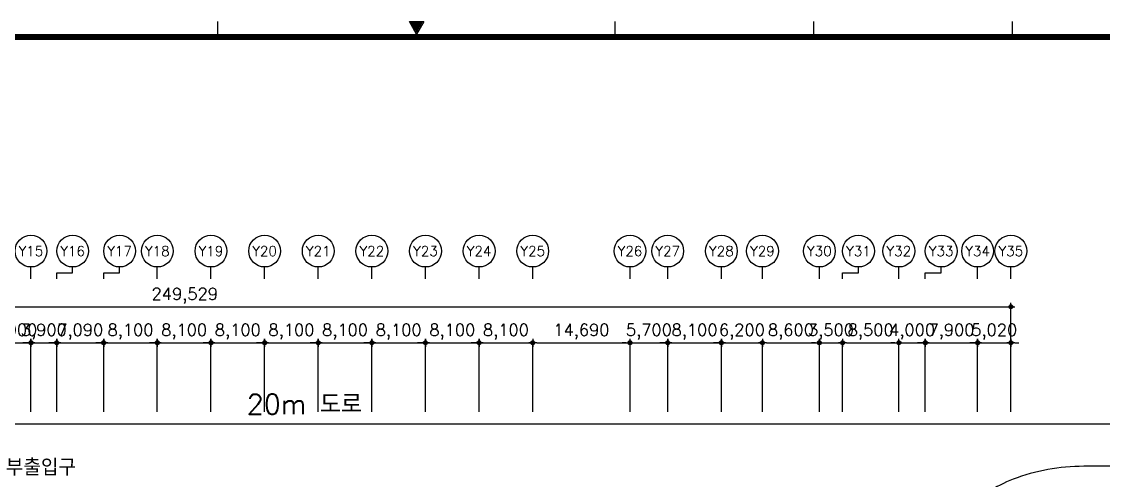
# Model space of a CAD drawing. Header units: millimetres. Extents: x 116443 to 620443, y -399357 to -63957.
# Drawn here: x 288701 to 452074, y -144448 to -75135 of the extents above; entities that cross this region are included whole.
import ezdxf
from ezdxf.enums import TextEntityAlignment as Align

# ---------------------------------------------------------------- set-up
doc = ezdxf.new("R2010")
doc.units = ezdxf.units.MM
doc.header["$LTSCALE"] = 600
for name, color, linetype in [('DIM', 7, 'Continuous'), ('FORM', 7, 'Continuous'), ('z', 8, 'Continuous')]:
    doc.layers.add(name, color=color, linetype=linetype)
doc.styles.add('GHS', font='romans.shx', dxfattribs={"bigfont": 'ghs.shx'})
doc.dimstyles.new('외부치수', dxfattribs={"dimscale": 150, "dimtxt": 3, "dimasz": 1, "dimexe": 0.18, "dimexo": 3, "dimgap": 1, "dimtad": 1, "dimdec": 0, "dimzin": 0, "dimdsep": 46, "dimlunit": 6, "dimtxsty": 'GHS', "dimblk": 'Z_DOT', "dimcen": 0.09, "dimclrd": 7, "dimclre": 7, "dimclrt": 3, "dimadec": 0, "dimazin": 0, "dimtfac": 1, "dimtdec": 0, "dimtix": 1, "dimtmove": 2, "dimatfit": 0, "dimfxl": 1, "dimtolj": 1, "dimtzin": 0, "dimarcsym": 0})

# ---------------------------------------------------------------- blocks, each defined once
blk = doc.blocks.new('form1-2')
at = {"layer": 'FORM'}
for p, q in [((336.5, 536.5), (336.5, 540.37)), ((436.5, 536.5), (436.5, 540.37)), ((486.5, 536.5), (486.5, 540.37)), ((536.5, 536.5), (536.5, 540.37))]:
    blk.add_line(p, q, dxfattribs=at)
at = {"layer": 'FORM', "color": 8}
blk.add_lwpolyline([(384.7, 540.37), (388.3, 540.37), (386.5, 537.25)], close=True, dxfattribs=at)
at = {"layer": 'FORM', "color": 7, "const_width": 1.5}
blk.add_lwpolyline([(44, 10), (816, 10), (816, 536.5), (44, 536.5)], close=True, dxfattribs=at)
at = {"layer": 'FORM'}
blk.add_solid([(386.5, 537.54), (384.94, 540.27), (388.06, 540.27)], dxfattribs=at)
blk = doc.blocks.new('Z_DOT')
at = {"layer": 'DIM', "color": 0}
for p, q in [((-1, 0), (1, 0)), ((0, -1), (0, 1))]:
    blk.add_line(p, q, dxfattribs=at)
for radius in [0.5, 0.25]:
    blk.add_circle((0, 0), radius, dxfattribs=at)
blk = doc.blocks.new('*D92')
at = {"layer": 'Defpoints', "color": 0, "transparency": 16777216}
for p in [(290105, -123653), (285105, -135892), (290105, -135892)]:
    blk.add_point(p, dxfattribs=at)
at = {"layer": 'z', "color": 7, "lineweight": -2}
for p, q in [((284505, -123653), (283905, -123653)), ((285105, -134092), (285105, -123545)), ((285105, -123653), (290105, -123653)), ((290105, -134092), (290105, -123545)), ((290705, -123653), (291305, -123653))]:
    blk.add_line(p, q, dxfattribs=at)
at = {"layer": 'z', "color": 7, "lineweight": -2, "xscale": 600, "yscale": 600, "zscale": 600}
blk.add_blockref('Z_DOT', (285105, -123653), dxfattribs=at)
at = {"layer": 'z', "color": 7, "lineweight": -2, "xscale": 600, "yscale": 600, "zscale": 600, "rotation": 180}
blk.add_blockref('Z_DOT', (290105, -123653), dxfattribs=at)
at = {"layer": 'z', "color": 3, "insert": (287605, -121982), "char_height": 1800, "attachment_point": 5, "style": 'GHS'}
blk.add_mtext('\\A1;5,000', dxfattribs=at)
blk = doc.blocks.new('*D93')
at = {"layer": 'Defpoints', "color": 0, "transparency": 16777216}
for p in [(309195, -123653), (301095, -135892), (309195, -135892)]:
    blk.add_point(p, dxfattribs=at)
at = {"layer": 'z', "color": 7, "lineweight": -2}
for p, q in [((300495, -123653), (299895, -123653)), ((301095, -134092), (301095, -123545)), ((301095, -123653), (309195, -123653)), ((309195, -134092), (309195, -123545)), ((309795, -123653), (310395, -123653))]:
    blk.add_line(p, q, dxfattribs=at)
at = {"layer": 'z', "color": 7, "lineweight": -2, "xscale": 600, "yscale": 600, "zscale": 600}
blk.add_blockref('Z_DOT', (301095, -123653), dxfattribs=at)
at = {"layer": 'z', "color": 7, "lineweight": -2, "xscale": 600, "yscale": 600, "zscale": 600, "rotation": 180}
blk.add_blockref('Z_DOT', (309195, -123653), dxfattribs=at)
at = {"layer": 'z', "color": 3, "insert": (305145, -121982), "char_height": 1800, "attachment_point": 5, "style": 'GHS'}
blk.add_mtext('\\A1;8,100', dxfattribs=at)
blk = doc.blocks.new('*D94')
at = {"layer": 'Defpoints', "color": 0, "transparency": 16777216}
for p in [(317295, -123653), (309195, -135892), (317295, -135892)]:
    blk.add_point(p, dxfattribs=at)
at = {"layer": 'z', "color": 7, "lineweight": -2}
for p, q in [((308595, -123653), (307995, -123653)), ((309195, -134092), (309195, -123545)), ((309195, -123653), (317295, -123653)), ((317295, -134092), (317295, -123545)), ((317895, -123653), (318495, -123653))]:
    blk.add_line(p, q, dxfattribs=at)
at = {"layer": 'z', "color": 7, "lineweight": -2, "xscale": 600, "yscale": 600, "zscale": 600}
blk.add_blockref('Z_DOT', (309195, -123653), dxfattribs=at)
at = {"layer": 'z', "color": 7, "lineweight": -2, "xscale": 600, "yscale": 600, "zscale": 600, "rotation": 180}
blk.add_blockref('Z_DOT', (317295, -123653), dxfattribs=at)
at = {"layer": 'z', "color": 3, "insert": (313245, -121982), "char_height": 1800, "attachment_point": 5, "style": 'GHS'}
blk.add_mtext('\\A1;8,100', dxfattribs=at)
blk = doc.blocks.new('*D95')
at = {"layer": 'Defpoints', "color": 0, "transparency": 16777216}
for p in [(325395, -123653), (317295, -135892), (325395, -135892)]:
    blk.add_point(p, dxfattribs=at)
at = {"layer": 'z', "color": 7, "lineweight": -2}
for p, q in [((316695, -123653), (316095, -123653)), ((317295, -134092), (317295, -123545)), ((317295, -123653), (325395, -123653)), ((325395, -134092), (325395, -123545)), ((325995, -123653), (326595, -123653))]:
    blk.add_line(p, q, dxfattribs=at)
at = {"layer": 'z', "color": 7, "lineweight": -2, "xscale": 600, "yscale": 600, "zscale": 600}
blk.add_blockref('Z_DOT', (317295, -123653), dxfattribs=at)
at = {"layer": 'z', "color": 7, "lineweight": -2, "xscale": 600, "yscale": 600, "zscale": 600, "rotation": 180}
blk.add_blockref('Z_DOT', (325395, -123653), dxfattribs=at)
at = {"layer": 'z', "color": 3, "insert": (321345, -121982), "char_height": 1800, "attachment_point": 5, "style": 'GHS'}
blk.add_mtext('\\A1;8,100', dxfattribs=at)
blk = doc.blocks.new('*D96')
at = {"layer": 'Defpoints', "color": 0, "transparency": 16777216}
for p in [(333495, -123653), (325395, -135892), (333495, -135892)]:
    blk.add_point(p, dxfattribs=at)
at = {"layer": 'z', "color": 7, "lineweight": -2}
for p, q in [((324795, -123653), (324195, -123653)), ((325395, -134092), (325395, -123545)), ((325395, -123653), (333495, -123653)), ((333495, -134092), (333495, -123545)), ((334095, -123653), (334695, -123653))]:
    blk.add_line(p, q, dxfattribs=at)
at = {"layer": 'z', "color": 7, "lineweight": -2, "xscale": 600, "yscale": 600, "zscale": 600}
blk.add_blockref('Z_DOT', (325395, -123653), dxfattribs=at)
at = {"layer": 'z', "color": 7, "lineweight": -2, "xscale": 600, "yscale": 600, "zscale": 600, "rotation": 180}
blk.add_blockref('Z_DOT', (333495, -123653), dxfattribs=at)
at = {"layer": 'z', "color": 3, "insert": (329445, -121982), "char_height": 1800, "attachment_point": 5, "style": 'GHS'}
blk.add_mtext('\\A1;8,100', dxfattribs=at)
blk = doc.blocks.new('*D97')
at = {"layer": 'Defpoints', "color": 0, "transparency": 16777216}
for p in [(341595, -123653), (333495, -135892), (341595, -135892)]:
    blk.add_point(p, dxfattribs=at)
at = {"layer": 'z', "color": 7, "lineweight": -2}
for p, q in [((332895, -123653), (332295, -123653)), ((333495, -134092), (333495, -123545)), ((333495, -123653), (341595, -123653)), ((341595, -134092), (341595, -123545)), ((342195, -123653), (342795, -123653))]:
    blk.add_line(p, q, dxfattribs=at)
at = {"layer": 'z', "color": 7, "lineweight": -2, "xscale": 600, "yscale": 600, "zscale": 600}
blk.add_blockref('Z_DOT', (333495, -123653), dxfattribs=at)
at = {"layer": 'z', "color": 7, "lineweight": -2, "xscale": 600, "yscale": 600, "zscale": 600, "rotation": 180}
blk.add_blockref('Z_DOT', (341595, -123653), dxfattribs=at)
at = {"layer": 'z', "color": 3, "insert": (337545, -121982), "char_height": 1800, "attachment_point": 5, "style": 'GHS'}
blk.add_mtext('\\A1;8,100', dxfattribs=at)
blk = doc.blocks.new('*D98')
at = {"layer": 'Defpoints', "color": 0, "transparency": 16777216}
for p in [(349695, -123653), (341595, -135892), (349695, -135892)]:
    blk.add_point(p, dxfattribs=at)
at = {"layer": 'z', "color": 7, "lineweight": -2}
for p, q in [((340995, -123653), (340395, -123653)), ((341595, -134092), (341595, -123545)), ((341595, -123653), (349695, -123653)), ((349695, -134092), (349695, -123545)), ((350295, -123653), (350895, -123653))]:
    blk.add_line(p, q, dxfattribs=at)
at = {"layer": 'z', "color": 7, "lineweight": -2, "xscale": 600, "yscale": 600, "zscale": 600}
blk.add_blockref('Z_DOT', (341595, -123653), dxfattribs=at)
at = {"layer": 'z', "color": 7, "lineweight": -2, "xscale": 600, "yscale": 600, "zscale": 600, "rotation": 180}
blk.add_blockref('Z_DOT', (349695, -123653), dxfattribs=at)
at = {"layer": 'z', "color": 3, "insert": (345645, -121982), "char_height": 1800, "attachment_point": 5, "style": 'GHS'}
blk.add_mtext('\\A1;8,100', dxfattribs=at)
blk = doc.blocks.new('*D99')
at = {"layer": 'Defpoints', "color": 0, "transparency": 16777216}
for p in [(357795, -123653), (349695, -135892), (357795, -135892)]:
    blk.add_point(p, dxfattribs=at)
at = {"layer": 'z', "color": 7, "lineweight": -2}
for p, q in [((349095, -123653), (348495, -123653)), ((349695, -134092), (349695, -123545)), ((349695, -123653), (357795, -123653)), ((357795, -134092), (357795, -123545)), ((358395, -123653), (358995, -123653))]:
    blk.add_line(p, q, dxfattribs=at)
at = {"layer": 'z', "color": 7, "lineweight": -2, "xscale": 600, "yscale": 600, "zscale": 600}
blk.add_blockref('Z_DOT', (349695, -123653), dxfattribs=at)
at = {"layer": 'z', "color": 7, "lineweight": -2, "xscale": 600, "yscale": 600, "zscale": 600, "rotation": 180}
blk.add_blockref('Z_DOT', (357795, -123653), dxfattribs=at)
at = {"layer": 'z', "color": 3, "insert": (353745, -121982), "char_height": 1800, "attachment_point": 5, "style": 'GHS'}
blk.add_mtext('\\A1;8,100', dxfattribs=at)
blk = doc.blocks.new('*D100')
at = {"layer": 'Defpoints', "color": 0, "transparency": 16777216}
for p in [(365895, -123653), (357795, -135892), (365895, -135892)]:
    blk.add_point(p, dxfattribs=at)
at = {"layer": 'z', "color": 7, "lineweight": -2}
for p, q in [((357195, -123653), (356595, -123653)), ((357795, -134092), (357795, -123545)), ((357795, -123653), (365895, -123653)), ((365895, -134092), (365895, -123545)), ((366495, -123653), (367095, -123653))]:
    blk.add_line(p, q, dxfattribs=at)
at = {"layer": 'z', "color": 7, "lineweight": -2, "xscale": 600, "yscale": 600, "zscale": 600}
blk.add_blockref('Z_DOT', (357795, -123653), dxfattribs=at)
at = {"layer": 'z', "color": 7, "lineweight": -2, "xscale": 600, "yscale": 600, "zscale": 600, "rotation": 180}
blk.add_blockref('Z_DOT', (365895, -123653), dxfattribs=at)
at = {"layer": 'z', "color": 3, "insert": (361845, -121982), "char_height": 1800, "attachment_point": 5, "style": 'GHS'}
blk.add_mtext('\\A1;8,100', dxfattribs=at)
blk = doc.blocks.new('*D101')
at = {"layer": 'Defpoints', "color": 0, "transparency": 16777216}
for p in [(380585, -123653), (365895, -135892), (380585, -135892)]:
    blk.add_point(p, dxfattribs=at)
at = {"layer": 'z', "color": 7, "lineweight": -2}
for p, q in [((365895, -134092), (365895, -123545)), ((366495, -123653), (379985, -123653)), ((380585, -134092), (380585, -123545))]:
    blk.add_line(p, q, dxfattribs=at)
at = {"layer": 'z', "color": 7, "lineweight": -2, "xscale": 600, "yscale": 600, "zscale": 600, "rotation": 180}
blk.add_blockref('Z_DOT', (365895, -123653), dxfattribs=at)
at = {"layer": 'z', "color": 7, "lineweight": -2, "xscale": 600, "yscale": 600, "zscale": 600}
blk.add_blockref('Z_DOT', (380585, -123653), dxfattribs=at)
at = {"layer": 'z', "color": 3, "insert": (373240, -121982), "char_height": 1800, "attachment_point": 5, "style": 'GHS'}
blk.add_mtext('\\A1;14,690', dxfattribs=at)
blk = doc.blocks.new('*D102')
at = {"layer": 'Defpoints', "color": 0, "transparency": 16777216}
for p in [(386285, -123653), (380585, -135892), (386285, -135892)]:
    blk.add_point(p, dxfattribs=at)
at = {"layer": 'z', "color": 7, "lineweight": -2}
for p, q in [((379985, -123653), (379385, -123653)), ((380585, -134092), (380585, -123545)), ((380585, -123653), (386285, -123653)), ((386285, -134092), (386285, -123545)), ((386885, -123653), (387485, -123653))]:
    blk.add_line(p, q, dxfattribs=at)
at = {"layer": 'z', "color": 7, "lineweight": -2, "xscale": 600, "yscale": 600, "zscale": 600}
blk.add_blockref('Z_DOT', (380585, -123653), dxfattribs=at)
at = {"layer": 'z', "color": 7, "lineweight": -2, "xscale": 600, "yscale": 600, "zscale": 600, "rotation": 180}
blk.add_blockref('Z_DOT', (386285, -123653), dxfattribs=at)
at = {"layer": 'z', "color": 3, "insert": (383435, -121982), "char_height": 1800, "attachment_point": 5, "style": 'GHS'}
blk.add_mtext('\\A1;5,700', dxfattribs=at)
blk = doc.blocks.new('*D103')
at = {"layer": 'Defpoints', "color": 0, "transparency": 16777216}
for p in [(394385, -123653), (386285, -135892), (394385, -135892)]:
    blk.add_point(p, dxfattribs=at)
at = {"layer": 'z', "color": 7, "lineweight": -2}
for p, q in [((385685, -123653), (385085, -123653)), ((386285, -134092), (386285, -123545)), ((386285, -123653), (394385, -123653)), ((394385, -134092), (394385, -123545)), ((394985, -123653), (395585, -123653))]:
    blk.add_line(p, q, dxfattribs=at)
at = {"layer": 'z', "color": 7, "lineweight": -2, "xscale": 600, "yscale": 600, "zscale": 600}
blk.add_blockref('Z_DOT', (386285, -123653), dxfattribs=at)
at = {"layer": 'z', "color": 7, "lineweight": -2, "xscale": 600, "yscale": 600, "zscale": 600, "rotation": 180}
blk.add_blockref('Z_DOT', (394385, -123653), dxfattribs=at)
at = {"layer": 'z', "color": 3, "insert": (390335, -121982), "char_height": 1800, "attachment_point": 5, "style": 'GHS'}
blk.add_mtext('\\A1;8,100', dxfattribs=at)
blk = doc.blocks.new('*D104')
at = {"layer": 'Defpoints', "color": 0, "transparency": 16777216}
for p in [(400585, -123653), (394385, -135892), (400585, -135892)]:
    blk.add_point(p, dxfattribs=at)
at = {"layer": 'z', "color": 7, "lineweight": -2}
for p, q in [((393785, -123653), (393185, -123653)), ((394385, -134092), (394385, -123545)), ((394385, -123653), (400585, -123653)), ((400585, -134092), (400585, -123545)), ((401185, -123653), (401785, -123653))]:
    blk.add_line(p, q, dxfattribs=at)
at = {"layer": 'z', "color": 7, "lineweight": -2, "xscale": 600, "yscale": 600, "zscale": 600}
blk.add_blockref('Z_DOT', (394385, -123653), dxfattribs=at)
at = {"layer": 'z', "color": 7, "lineweight": -2, "xscale": 600, "yscale": 600, "zscale": 600, "rotation": 180}
blk.add_blockref('Z_DOT', (400585, -123653), dxfattribs=at)
at = {"layer": 'z', "color": 3, "insert": (397485, -121982), "char_height": 1800, "attachment_point": 5, "style": 'GHS'}
blk.add_mtext('\\A1;6,200', dxfattribs=at)
blk = doc.blocks.new('*D105')
at = {"layer": 'Defpoints', "color": 0, "transparency": 16777216}
for p in [(409185, -123653), (400585, -135892), (409185, -135892)]:
    blk.add_point(p, dxfattribs=at)
at = {"layer": 'z', "color": 7, "lineweight": -2}
for p, q in [((400585, -134092), (400585, -123545)), ((401185, -123653), (408585, -123653)), ((409185, -134092), (409185, -123545))]:
    blk.add_line(p, q, dxfattribs=at)
at = {"layer": 'z', "color": 7, "lineweight": -2, "xscale": 600, "yscale": 600, "zscale": 600, "rotation": 180}
blk.add_blockref('Z_DOT', (400585, -123653), dxfattribs=at)
at = {"layer": 'z', "color": 7, "lineweight": -2, "xscale": 600, "yscale": 600, "zscale": 600}
blk.add_blockref('Z_DOT', (409185, -123653), dxfattribs=at)
at = {"layer": 'z', "color": 3, "insert": (404885, -121982), "char_height": 1800, "attachment_point": 5, "style": 'GHS'}
blk.add_mtext('\\A1;8,600', dxfattribs=at)
blk = doc.blocks.new('*D106')
at = {"layer": 'Defpoints', "color": 0, "transparency": 16777216}
for p in [(412685, -123653), (409185, -135892), (412685, -135892)]:
    blk.add_point(p, dxfattribs=at)
at = {"layer": 'z', "color": 7, "lineweight": -2}
for p, q in [((408585, -123653), (407985, -123653)), ((409185, -134092), (409185, -123545)), ((409185, -123653), (412685, -123653)), ((412685, -134092), (412685, -123545)), ((413285, -123653), (413885, -123653))]:
    blk.add_line(p, q, dxfattribs=at)
at = {"layer": 'z', "color": 7, "lineweight": -2, "xscale": 600, "yscale": 600, "zscale": 600}
blk.add_blockref('Z_DOT', (409185, -123653), dxfattribs=at)
at = {"layer": 'z', "color": 7, "lineweight": -2, "xscale": 600, "yscale": 600, "zscale": 600, "rotation": 180}
blk.add_blockref('Z_DOT', (412685, -123653), dxfattribs=at)
at = {"layer": 'z', "color": 3, "insert": (410935, -121982), "char_height": 1800, "attachment_point": 5, "style": 'GHS'}
blk.add_mtext('\\A1;3,500', dxfattribs=at)
blk = doc.blocks.new('*D107')
at = {"layer": 'Defpoints', "color": 0, "transparency": 16777216}
for p in [(421185, -123653), (412685, -135892), (421185, -135892)]:
    blk.add_point(p, dxfattribs=at)
at = {"layer": 'z', "color": 7, "lineweight": -2}
for p, q in [((412685, -134092), (412685, -123545)), ((413285, -123653), (420585, -123653)), ((421185, -134092), (421185, -123545))]:
    blk.add_line(p, q, dxfattribs=at)
at = {"layer": 'z', "color": 7, "lineweight": -2, "xscale": 600, "yscale": 600, "zscale": 600, "rotation": 180}
blk.add_blockref('Z_DOT', (412685, -123653), dxfattribs=at)
at = {"layer": 'z', "color": 7, "lineweight": -2, "xscale": 600, "yscale": 600, "zscale": 600}
blk.add_blockref('Z_DOT', (421185, -123653), dxfattribs=at)
at = {"layer": 'z', "color": 3, "insert": (416935, -121982), "char_height": 1800, "attachment_point": 5, "style": 'GHS'}
blk.add_mtext('\\A1;8,500', dxfattribs=at)
blk = doc.blocks.new('*D108')
at = {"layer": 'Defpoints', "color": 0, "transparency": 16777216}
for p in [(433085, -123653), (425185, -135892), (433085, -135892)]:
    blk.add_point(p, dxfattribs=at)
at = {"layer": 'z', "color": 7, "lineweight": -2}
for p, q in [((424585, -123653), (423985, -123653)), ((425185, -134092), (425185, -123545)), ((425185, -123653), (433085, -123653)), ((433085, -134092), (433085, -123545)), ((433685, -123653), (434285, -123653))]:
    blk.add_line(p, q, dxfattribs=at)
at = {"layer": 'z', "color": 7, "lineweight": -2, "xscale": 600, "yscale": 600, "zscale": 600}
blk.add_blockref('Z_DOT', (425185, -123653), dxfattribs=at)
at = {"layer": 'z', "color": 7, "lineweight": -2, "xscale": 600, "yscale": 600, "zscale": 600, "rotation": 180}
blk.add_blockref('Z_DOT', (433085, -123653), dxfattribs=at)
at = {"layer": 'z', "color": 3, "insert": (429135, -121982), "char_height": 1800, "attachment_point": 5, "style": 'GHS'}
blk.add_mtext('\\A1;7,900', dxfattribs=at)
blk = doc.blocks.new('*D109')
at = {"layer": 'Defpoints', "color": 0, "transparency": 16777216}
for p in [(438105, -123653), (433085, -135892), (438105, -135892)]:
    blk.add_point(p, dxfattribs=at)
at = {"layer": 'z', "color": 7, "lineweight": -2}
for p, q in [((432485, -123653), (431885, -123653)), ((433085, -134092), (433085, -123545)), ((433085, -123653), (438105, -123653)), ((438105, -134092), (438105, -123545)), ((438705, -123653), (439305, -123653))]:
    blk.add_line(p, q, dxfattribs=at)
at = {"layer": 'z', "color": 7, "lineweight": -2, "xscale": 600, "yscale": 600, "zscale": 600}
blk.add_blockref('Z_DOT', (433085, -123653), dxfattribs=at)
at = {"layer": 'z', "color": 7, "lineweight": -2, "xscale": 600, "yscale": 600, "zscale": 600, "rotation": 180}
blk.add_blockref('Z_DOT', (438105, -123653), dxfattribs=at)
at = {"layer": 'z', "color": 3, "insert": (435595, -121982), "char_height": 1800, "attachment_point": 5, "style": 'GHS'}
blk.add_mtext('\\A1;5,020', dxfattribs=at)
blk = doc.blocks.new('*D110')
at = {"layer": 'Defpoints', "color": 0, "transparency": 16777216}
for p in [(438105, -118221), (188575, -135892), (438105, -135892)]:
    blk.add_point(p, dxfattribs=at)
at = {"layer": 'z', "color": 7, "lineweight": -2}
for p, q in [((188575, -134092), (188575, -118113)), ((189175, -118221), (437505, -118221)), ((438105, -134092), (438105, -118113))]:
    blk.add_line(p, q, dxfattribs=at)
at = {"layer": 'z', "color": 7, "lineweight": -2, "xscale": 600, "yscale": 600, "zscale": 600, "rotation": 180}
blk.add_blockref('Z_DOT', (188575, -118221), dxfattribs=at)
at = {"layer": 'z', "color": 7, "lineweight": -2, "xscale": 600, "yscale": 600, "zscale": 600}
blk.add_blockref('Z_DOT', (438105, -118221), dxfattribs=at)
at = {"layer": 'z', "color": 3, "insert": (313340, -116550), "char_height": 1800, "attachment_point": 5, "style": 'GHS'}
blk.add_mtext('\\A1;249,529', dxfattribs=at)
blk = doc.blocks.new('*D117')
at = {"layer": 'Defpoints', "color": 0, "transparency": 16777216}
for p in [(425185, -123653), (421185, -135892), (425185, -135892)]:
    blk.add_point(p, dxfattribs=at)
at = {"layer": 'z', "color": 7, "lineweight": -2}
for p, q in [((420585, -123653), (419985, -123653)), ((421185, -134092), (421185, -123545)), ((421185, -123653), (425185, -123653)), ((425185, -134092), (425185, -123545)), ((425785, -123653), (426385, -123653))]:
    blk.add_line(p, q, dxfattribs=at)
at = {"layer": 'z', "color": 7, "lineweight": -2, "xscale": 600, "yscale": 600, "zscale": 600}
blk.add_blockref('Z_DOT', (421185, -123653), dxfattribs=at)
at = {"layer": 'z', "color": 7, "lineweight": -2, "xscale": 600, "yscale": 600, "zscale": 600, "rotation": 180}
blk.add_blockref('Z_DOT', (425185, -123653), dxfattribs=at)
at = {"layer": 'z', "color": 3, "insert": (423185, -121982), "char_height": 1800, "attachment_point": 5, "style": 'GHS'}
blk.add_mtext('\\A1;4,000', dxfattribs=at)
blk = doc.blocks.new('*D118')
at = {"layer": 'Defpoints', "color": 0, "transparency": 16777216}
for p in [(294005, -123653), (290105, -135892), (294005, -135892)]:
    blk.add_point(p, dxfattribs=at)
at = {"layer": 'z', "color": 7, "lineweight": -2}
for p, q in [((289505, -123653), (288905, -123653)), ((290105, -134092), (290105, -123545)), ((290105, -123653), (294005, -123653)), ((294005, -134092), (294005, -123545)), ((294605, -123653), (295205, -123653))]:
    blk.add_line(p, q, dxfattribs=at)
at = {"layer": 'z', "color": 7, "lineweight": -2, "xscale": 600, "yscale": 600, "zscale": 600}
blk.add_blockref('Z_DOT', (290105, -123653), dxfattribs=at)
at = {"layer": 'z', "color": 7, "lineweight": -2, "xscale": 600, "yscale": 600, "zscale": 600, "rotation": 180}
blk.add_blockref('Z_DOT', (294005, -123653), dxfattribs=at)
at = {"layer": 'z', "color": 3, "insert": (292055, -121982), "char_height": 1800, "attachment_point": 5, "style": 'GHS'}
blk.add_mtext('\\A1;3,900', dxfattribs=at)
blk = doc.blocks.new('*D119')
at = {"layer": 'Defpoints', "color": 0, "transparency": 16777216}
for p in [(301095, -123653), (294005, -135892), (301095, -135892)]:
    blk.add_point(p, dxfattribs=at)
at = {"layer": 'z', "color": 7, "lineweight": -2}
for p, q in [((293405, -123653), (292805, -123653)), ((294005, -134092), (294005, -123545)), ((294005, -123653), (301095, -123653)), ((301095, -134092), (301095, -123545)), ((301695, -123653), (302295, -123653))]:
    blk.add_line(p, q, dxfattribs=at)
at = {"layer": 'z', "color": 7, "lineweight": -2, "xscale": 600, "yscale": 600, "zscale": 600}
blk.add_blockref('Z_DOT', (294005, -123653), dxfattribs=at)
at = {"layer": 'z', "color": 7, "lineweight": -2, "xscale": 600, "yscale": 600, "zscale": 600, "rotation": 180}
blk.add_blockref('Z_DOT', (301095, -123653), dxfattribs=at)
at = {"layer": 'z', "color": 3, "insert": (297550, -121982), "char_height": 1800, "attachment_point": 5, "style": 'GHS'}
blk.add_mtext('\\A1;7,090', dxfattribs=at)

msp = doc.modelspace()

# ---------------------------------------------------------------- linework, layer by layer
at = {"layer": 'z', "color": 8}
for p, q in [((290104.9, -114007.7), (290104.9, -112207.7)), ((309194.9, -114007.7), (309194.9, -112207.7)), ((317294.9, -114007.7), (317294.9, -112207.7)), ((325394.9, -114007.7), (325394.9, -112207.7)), ((333494.9, -114007.7), (333494.9, -112207.7)), ((341594.9, -114007.7), (341594.9, -112207.7)), ((349694.9, -114007.7), (349694.9, -112207.7)), ((357794.9, -114007.7), (357794.9, -112207.7)), ((365894.9, -114007.7), (365894.9, -112207.7)), ((380584.9, -114007.7), (380584.9, -112207.7)), ((386284.9, -114007.7), (386284.9, -112207.7)), ((394384.9, -114007.7), (394384.9, -112207.7)), ((400584.9, -114007.7), (400584.9, -112207.7)), ((409184.9, -114007.7), (409184.9, -112207.7)), ((421184.9, -114007.7), (421184.9, -112207.7)), ((433084.9, -114007.7), (433084.9, -112207.7)), ((438104.9, -114007.7), (438104.9, -112207.7))]:
    msp.add_line(p, q, dxfattribs=at)
for points in [[(294004.9, -114007.7), (294004.9, -113107.7), (296404.9, -113107.7), (296404.9, -112207.7)], [(301094.9, -114007.7), (301094.9, -113107.7), (303494.9, -113107.7), (303494.9, -112207.7)], [(412684.9, -114007.7), (412684.9, -113107.7), (415084.9, -113107.7), (415084.9, -112207.7)], [(425184.9, -114007.7), (425184.9, -113107.7), (427584.9, -113107.7), (427584.9, -112207.7)]]:
    msp.add_lwpolyline(points, dxfattribs=at)
msp.add_lwpolyline([(463204.3, -135892.4), (463204.3, -317012.4), (170559.5, -317012.4), (170559.5, -135892.4)], close=True, dxfattribs=at)
at = {"layer": 'z', "color": 8, "linetype": 'Continuous'}
msp.add_lwpolyline([(454753.9, -142325.9), (449106.5, -142325.9, 0.09120011), (438431.8, -144289.2, 0.05317552), (434649.8, -146210.5, 0.11645005), (424705.9, -156617.4)], format="xyb", dxfattribs=at)
at = {"layer": 'z', "color": 8}
for centre in [(290104.9, -109807.7), (296404.9, -109807.7), (303494.9, -109807.7), (309194.9, -109807.7), (317294.9, -109807.7), (325394.9, -109807.7), (333494.9, -109807.7), (341594.9, -109807.7), (349694.9, -109807.7), (357794.9, -109807.7), (365894.9, -109807.7), (380584.9, -109807.7), (386284.9, -109807.7), (394384.9, -109807.7), (400584.9, -109807.7), (409184.9, -109807.7), (415084.9, -109807.7), (421184.9, -109807.7), (427584.9, -109807.7), (433084.9, -109807.7), (438104.9, -109807.7)]:
    msp.add_circle(centre, 2400, dxfattribs=at)

# ---------------------------------------------------------------- block references
at = {"layer": 'z', "color": 8, "xscale": 600, "yscale": 600, "zscale": 600}
msp.add_blockref('form1-2', (116442.9, -399357.1), dxfattribs=at)

# ---------------------------------------------------------------- texts
at = {"layer": 'z', "color": 8, "style": 'GHS'}
for s, p in [('Y15', (290104.9, -109807.7)), ('Y16', (296404.9, -109807.7)), ('Y17', (303494.9, -109807.7)), ('Y18', (309194.9, -109807.7)), ('Y19', (317294.9, -109807.7)), ('Y20', (325394.9, -109807.7)), ('Y21', (333494.9, -109807.7)), ('Y22', (341594.9, -109807.7)), ('Y23', (349694.9, -109807.7)), ('Y24', (357794.9, -109807.7)), ('Y25', (365894.9, -109807.7)), ('Y26', (380584.9, -109807.7)), ('Y27', (386284.9, -109807.7)), ('Y28', (394384.9, -109807.7)), ('Y29', (400584.9, -109807.7)), ('Y30', (409184.9, -109807.7)), ('Y31', (415084.9, -109807.7)), ('Y32', (421184.9, -109807.7)), ('Y33', (427584.9, -109807.7)), ('Y34', (433084.9, -109807.7)), ('Y35', (438104.9, -109807.7))]:
    msp.add_text(s, height=1500, dxfattribs=at).set_placement(p, align=Align.MIDDLE)
msp.add_text('20m 도로', height=3000, dxfattribs=at).set_placement((331405.1, -132935.6), align=Align.MIDDLE_CENTER)
msp.add_text('부출입구', height=2500, rotation=0, dxfattribs=at).set_placement((286323.2, -143723, 0))

# ---------------------------------------------------------------- dimensions: what is measured, and where the dimension line sits
at = {"layer": 'z', "color": 8}
for base, p1, p2, picture, middle in [((438104.9, -118221.1), (188575.5, -135892.4), (438104.9, -135892.4), '*D110', (313340.2, -116549.7)), ((290104.9, -123653.4), (285104.9, -135892.4), (290104.9, -135892.4), '*D92', (287604.9, -121982)), ((294004.9, -123653.4), (290104.9, -135892.4), (294004.9, -135892.4), '*D118', (292054.9, -121982)), ((301094.9, -123653.4), (294004.9, -135892.4), (301094.9, -135892.4), '*D119', (297549.9, -121982)), ((309194.9, -123653.4), (301094.9, -135892.4), (309194.9, -135892.4), '*D93', (305144.9, -121982)), ((317294.9, -123653.4), (309194.9, -135892.4), (317294.9, -135892.4), '*D94', (313244.9, -121982)), ((325394.9, -123653.4), (317294.9, -135892.4), (325394.9, -135892.4), '*D95', (321344.9, -121982)), ((333494.9, -123653.4), (325394.9, -135892.4), (333494.9, -135892.4), '*D96', (329444.9, -121982)), ((341594.9, -123653.4), (333494.9, -135892.4), (341594.9, -135892.4), '*D97', (337544.9, -121982)), ((349694.9, -123653.4), (341594.9, -135892.4), (349694.9, -135892.4), '*D98', (345644.9, -121982)), ((357794.9, -123653.4), (349694.9, -135892.4), (357794.9, -135892.4), '*D99', (353744.9, -121982)), ((365894.9, -123653.4), (357794.9, -135892.4), (365894.9, -135892.4), '*D100', (361844.9, -121982)), ((380584.9, -123653.4), (365894.9, -135892.4), (380584.9, -135892.4), '*D101', (373239.9, -121982)), ((386284.9, -123653.4), (380584.9, -135892.4), (386284.9, -135892.4), '*D102', (383434.9, -121982)), ((394384.9, -123653.4), (386284.9, -135892.4), (394384.9, -135892.4), '*D103', (390334.9, -121982)), ((400584.9, -123653.4), (394384.9, -135892.4), (400584.9, -135892.4), '*D104', (397484.9, -121982)), ((409184.9, -123653.4), (400584.9, -135892.4), (409184.9, -135892.4), '*D105', (404884.9, -121982)), ((412684.9, -123653.4), (409184.9, -135892.4), (412684.9, -135892.4), '*D106', (410934.9, -121982)), ((421184.9, -123653.4), (412684.9, -135892.4), (421184.9, -135892.4), '*D107', (416934.9, -121982)), ((425184.9, -123653.4), (421184.9, -135892.4), (425184.9, -135892.4), '*D117', (423184.9, -121982)), ((433084.9, -123653.4), (425184.9, -135892.4), (433084.9, -135892.4), '*D108', (429134.9, -121982)), ((438104.9, -123653.4), (433084.9, -135892.4), (438104.9, -135892.4), '*D109', (435594.9, -121982))]:
    dim = msp.add_linear_dim(base=base, p1=p1, p2=p2, dimstyle='외부치수', override={"dimscale": 600, "dimtxsty": 'GHS'}, dxfattribs=at)
    dim.commit()
    dim.dimension.update_dxf_attribs({"geometry": picture, "text_midpoint": middle})

doc.saveas('drawing.dxf')
